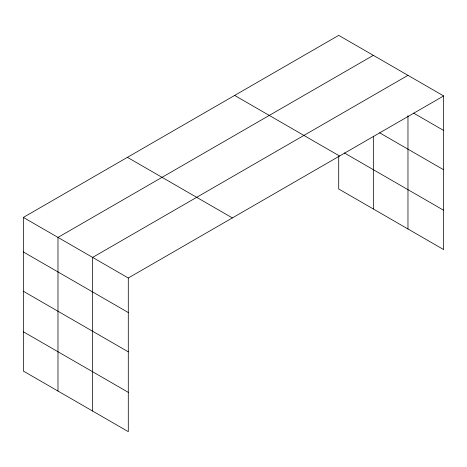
<?xml version="1.0" encoding="UTF-8"?>
<svg xmlns="http://www.w3.org/2000/svg" width="467" height="467" viewBox="0 0 467 467"><rect width="100%" height="100%" fill="white"/><g stroke="black" fill="none" stroke-linecap="round" stroke-linejoin="round"><path stroke-width="0.7" d="M443.65 95.939L338.709 35.352L23.35 217.418L23.35 371.061L128.291 431.648L128.291 278.005L443.65 95.939L443.65 249.582L338.709 188.995L338.709 156.235M373.337 55.345L57.984 237.411L57.984 391.054M407.971 75.339L92.612 257.41L92.612 411.048M413.604 113.119L443.65 130.468M379.636 132.815L443.65 169.778M344.372 152.954L443.65 210.273M234.638 95.431L339.585 156.019M127.415 157.338L232.362 217.926M23.35 217.418L128.291 278.005M23.35 251.952L128.291 312.54M23.35 291.256L128.291 351.844M23.35 331.757L128.291 392.344M407.971 115.693L407.971 228.982M373.337 136.411L373.337 208.988"/></g></svg>
